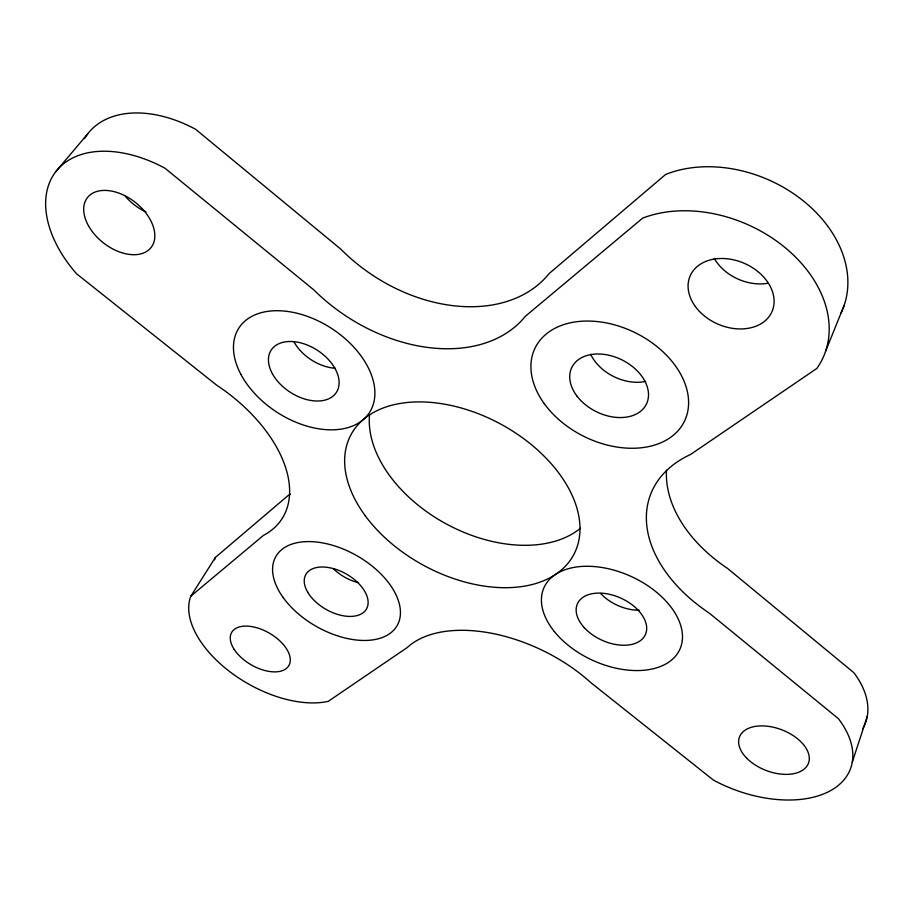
<?xml version="1.0" encoding="UTF-8"?>
<svg xmlns="http://www.w3.org/2000/svg" width="913" height="913" viewBox="0 0 913 913"><rect width="100%" height="100%" fill="white"/><g stroke="black" fill="none" stroke-linecap="round" stroke-linejoin="round"><path stroke-width="1.37" d="M852.251 762.195L867.27 716.317M825.626 351.185L844.205 305.227M190.874 596.121L263.537 535.326A127.854 75.768 33.6 0 0 216.586 385.103L76.589 273.797A111.751 71.465 37.5 0 1 56.926 170.252A111.751 71.465 37.5 0 1 164.956 168.209L313.695 289.775A150.451 106.011 33.6 0 0 525.397 316.252L642.718 218.093A122.604 90.067 24.1 0 1 787.759 249.854A122.604 90.067 24.1 0 1 816.838 368.441L690.559 454.48A143.923 95.043 20.9 0 0 709.275 613.114L838.317 718.588A102.701 61.08 21.3 0 1 828.011 791.97A102.701 61.08 21.3 0 1 713.384 780.079L590.757 682.582A125.983 72.104 25.8 0 0 407.266 647.511L328.292 701.321A92.647 51.653 30 0 1 229.62 671.534A92.647 51.653 30 0 1 190.874 596.121L215.388 557.421L288.143 495.519A125.572 76.521 33.8 0 0 290.539 494.161M55.693 171.792L87.659 133.914M358.501 582.722A34.397 20.554 29.6 0 1 333.371 568.731M862.705 728.825A100.841 61.65 21 0 0 853.872 672.71L727.547 568.422A141.059 95.545 20.5 0 1 666.501 470.206M335.219 368.27A38.266 25.13 33.1 0 1 294.146 342.158M645.719 381.36A40.88 28.999 26.2 0 1 590.654 354.221M145.977 211.884A39.647 25.941 38.6 0 1 125.355 196.318M767.81 283.304A43.676 33.165 23.3 0 1 714.286 258.459M639.237 610.238A36.748 23.213 24.3 0 1 600.64 593.473M580.554 528.193A124.111 81.086 28.4 0 1 446.777 524.199A124.111 81.086 28.4 0 1 369.582 414.57M841.056 312.954A119.934 90.216 23.9 0 0 802.333 200.095A119.934 90.216 23.9 0 0 665.634 174.451L549.227 273.466A147.301 106.353 33.9 0 1 340.834 249.169L195.633 129.304A109.571 71.91 37.9 0 0 84.487 138.605M214.555 559.783A91.117 52.292 30.1 0 1 215.388 557.421M746.857 758.338A36.919 21.798 20.9 0 0 807.16 765.813A36.919 21.798 20.9 0 0 767.856 726.28A36.919 21.798 20.9 0 0 746.857 758.338M88.538 225.876A40.434 25.781 38.1 0 0 150.143 248.61A40.434 25.781 38.1 0 0 119.101 193.191A40.434 25.781 38.1 0 0 88.538 225.876M307.658 592.115A34.877 20.371 29.6 0 0 362.929 612.897A34.877 20.371 29.6 0 0 337.97 570.111A34.877 20.371 29.6 0 0 307.658 592.115M240.986 374.524A77.753 50.01 32.9 0 0 363.26 419.603A77.753 50.01 32.9 0 0 308.309 316.708A77.753 50.01 32.9 0 0 240.986 374.524M577.199 396.379A41.576 28.908 26.3 0 0 645.103 406.399A41.576 28.908 26.3 0 0 605.045 354.518A41.576 28.908 26.3 0 0 577.199 396.379M272.416 373.771A38.871 24.993 32.9 0 0 333.565 395.683A38.871 24.993 32.9 0 0 305.376 344.315A38.871 24.993 32.9 0 0 272.416 373.771M584.286 627.676A37.296 23.053 24.5 0 0 644.51 636.258A37.296 23.053 24.5 0 0 605.502 593.587A37.296 23.053 24.5 0 0 584.286 627.676M554.317 631.522A74.615 46.141 24.5 0 0 676.019 655.545A74.615 46.141 24.5 0 0 605.57 568.148A74.615 46.141 24.5 0 0 554.317 631.522M283.041 597.376A69.776 40.754 29.6 0 0 393.606 630.29A69.776 40.754 29.6 0 0 332.925 545.392A69.776 40.754 29.6 0 0 283.041 597.376M544.171 403.546A83.174 57.839 26.3 0 0 680.47 427.786A83.174 57.839 26.3 0 0 604.691 322.609A83.174 57.839 26.3 0 0 544.171 403.546M234.242 649.474A33.051 18.249 30.1 0 0 286.237 668.567A33.051 18.249 30.1 0 0 260.353 628.92A33.051 18.249 30.1 0 0 234.242 649.474M695.307 306.437A44.646 33.13 23.6 0 0 769.659 315.795A44.646 33.13 23.6 0 0 728.334 258.904A44.646 33.13 23.6 0 0 695.307 306.437M365.177 515.662A126.496 80.458 28.4 0 0 568.4 562.773A126.496 80.458 28.4 0 0 453.373 405.977A126.496 80.458 28.4 0 0 365.177 515.662"/></g></svg>
